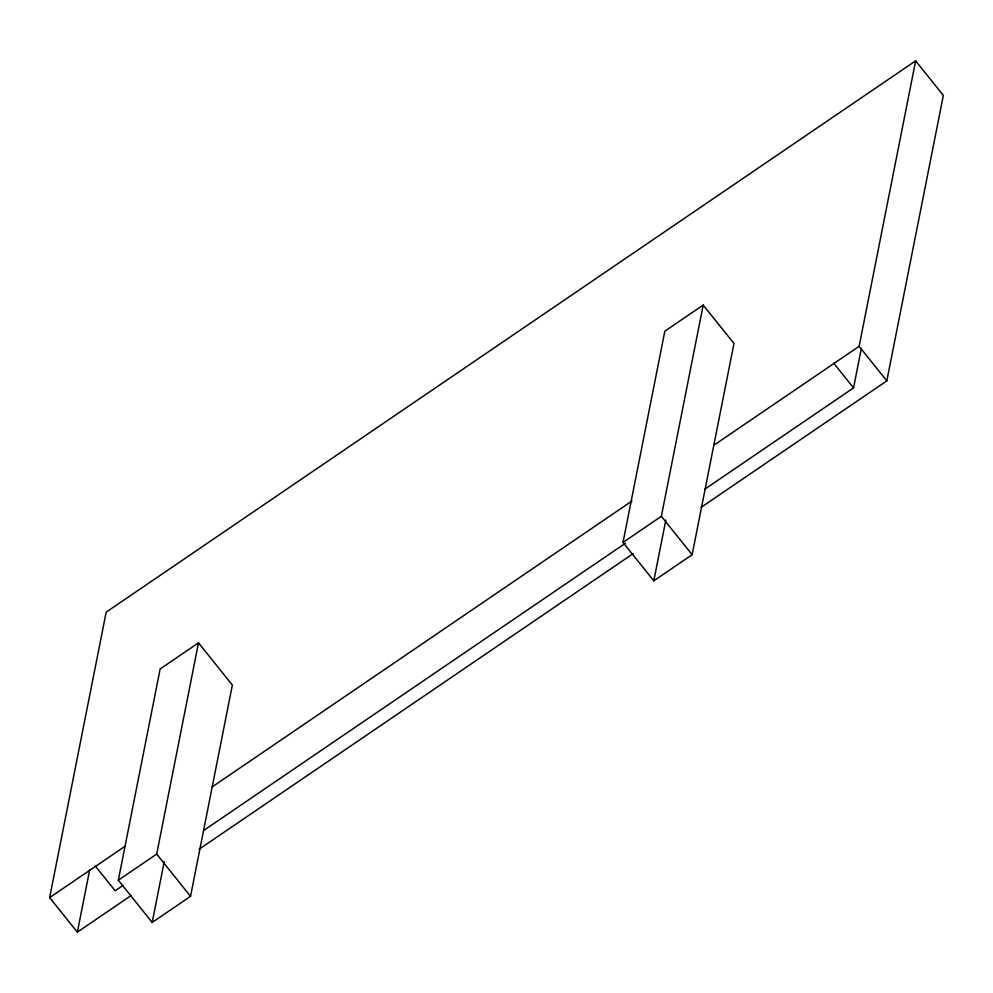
<?xml version="1.0" encoding="UTF-8"?>
<svg xmlns="http://www.w3.org/2000/svg" width="993" height="993" viewBox="0 0 993 993"><rect width="100%" height="100%" fill="white"/><g stroke="black" fill="none" stroke-linecap="round" stroke-linejoin="round"><path stroke-width="1.49" d="M131.15 895.512L77.355 932.154L49.65 897.598L106.177 612.135L915.645 60.846L943.35 95.402L886.823 380.865L701.108 507.349M77.355 932.154L89.68 869.893M118.328 880.208L160.146 668.972L198.501 642.843L232.362 685.071L190.544 896.319L152.19 922.435L118.328 880.208L156.683 854.092L198.501 642.843M152.19 922.435L164.23 861.651M623.008 542.439L664.838 331.19L703.193 305.074L733.976 343.454L692.146 554.702L653.791 580.818L623.008 542.439L661.363 516.31L703.193 305.074M653.791 580.818L665.831 520.034M713.818 445.274L859.119 346.321L915.645 60.846M704.831 489.177L853.533 387.903L861.353 348.419M49.65 897.598L125.192 846.148M212.204 786.89L631.958 501.031M122.847 885.533L115.151 890.771L95.254 865.958M203.602 830.533L625.354 543.295M199.034 849.276L633.224 553.573M859.119 346.321L886.823 380.865M833.636 363.09L853.533 387.903M661.363 516.31L692.146 554.702M156.683 854.092L190.544 896.319"/></g></svg>
